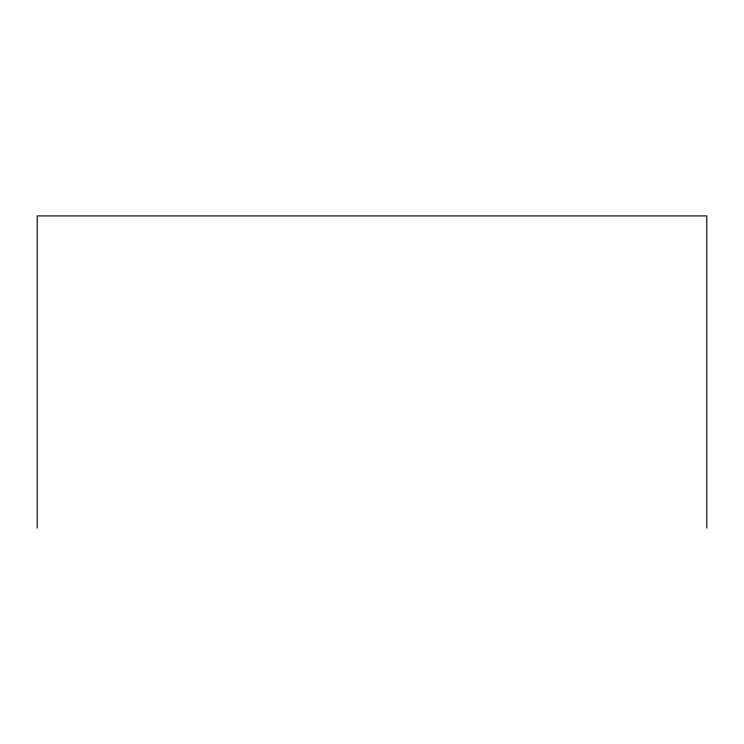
<?xml version="1.0" encoding="UTF-8"?>
<svg xmlns="http://www.w3.org/2000/svg" width="744" height="744" viewBox="0 0 744 744"><rect width="100%" height="100%" fill="white"/><g stroke="black" fill="none" stroke-linecap="round" stroke-linejoin="round"><path stroke-width="1.12" d="M706.8 528.091L706.8 215.909L37.2 215.909L37.2 528.091"/></g></svg>
